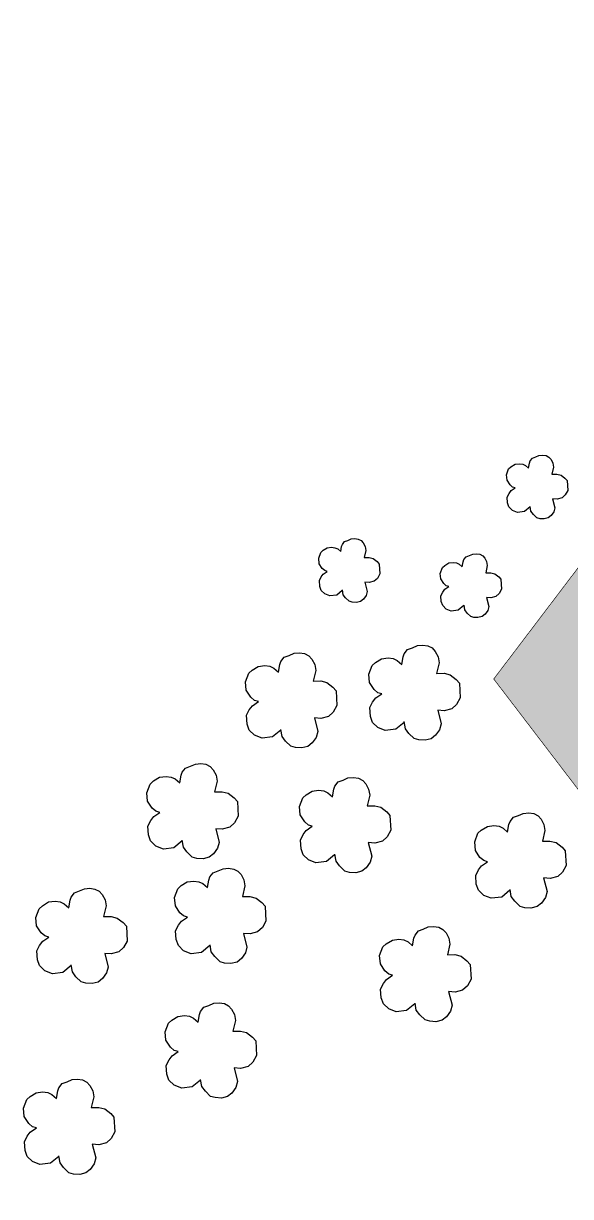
# Model space of a CAD drawing. Header units: inches. Extents: x 729142 to 736360, y 7830028 to 7835131.
# Drawn here: x 729785 to 730202, y 7832488 to 7833383 of the extents above; entities that cross this region are included whole.
import ezdxf

# ---------------------------------------------------------------- set-up
doc = ezdxf.new("R2010")
doc.units = ezdxf.units.IN
doc.header["$MEASUREMENT"] = 0
doc.linetypes.add('CONTINUO', pattern=[0])
for name, color, linetype in [('_HACHURA MATO', 112, 'Continuous'), ('CERCAS', 7, 'CERCA_LINE'), ('MATO', 7, 'Continuous')]:
    doc.layers.add(name, color=color, linetype=linetype)
doc.styles.get("Standard").update_dxf_attribs({"font": 'arial.ttf'})
doc.linetypes.add('CERCA_LINE', pattern='A,0.5,-0.2,["X",Standard,S=0.1,R=0,X=-0.1,Y=-0.05],-0.1', length=0.8)

msp = doc.modelspace()

# ---------------------------------------------------------------- hatches: boundary and pattern name
at = {"layer": '_HACHURA MATO'}
h = msp.add_hatch(color=256, dxfattribs=at)
h.dxf.hatch_style = 1
h.paths.add_polyline_path([(730476.82, 7832859.03), (730491.77, 7832871.45), (730506.2, 7832881.15), (730520.47, 7832889.54), (730534.74, 7832895.46), (730548.27, 7832900.82), (730560.65, 7832905.23), (730572.94, 7832909.88), (730585.23, 7832914.66), (730593.07, 7832917.27), (730210.91, 7832972.53), (730143.14, 7832883.16), (730333.63, 7832633.75), (730336.3, 7832640.93), (730337.53, 7832648.83), (730343.45, 7832656.35), (730349.73, 7832664.04), (730357.86, 7832673.51), (730366.14, 7832684.29), (730374.47, 7832695.67), (730381.45, 7832707.87), (730387.8, 7832720.59), (730392.92, 7832734.45), (730397.93, 7832748.48), (730402.94, 7832762.79), (730409.84, 7832776.08), (730417.98, 7832789.67), (730428.68, 7832803.98), (730440.31, 7832818.11), (730452.38, 7832832.13), (730464.01, 7832845.72)])

# ---------------------------------------------------------------- linework, layer by layer
at = {"layer": 'CERCAS', "color": 44, "linetype": 'CERCA_LINE', "ltscale": 50, "const_width": 0.5}
msp.add_lwpolyline([(730881.04, 7831916.74), (730333.63, 7832633.75), (730143.14, 7832883.16), (730210.91, 7832972.53), (730593.18, 7832917.25), (730923.13, 7833054.48), (731172.16, 7833505.92), (730997.95, 7834047.7), (731042.54, 7834233.86)], dxfattribs=at)
at = {"layer": 'MATO', "color": 94, "linetype": 'CONTINUO'}
for points in [[(730170.85, 7833014.43, 0), (730166.64, 7833010.9, 0), (730161.3, 7833010.28, 0), (730157.49, 7833011.77, 0), (730154.78, 7833014.42, 0), (730153.67, 7833017.46, 0), (730153.36, 7833021.96, 0), (730154.82, 7833024.79, 0), (730156.36, 7833026.89, 0), (730159.44, 7833028.98, 0), (730157.48, 7833029.61, 0), (730155.55, 7833031.2, 0), (730153.28, 7833034.78, 0), (730152.87, 7833039.04, 0), (730154.51, 7833043.48, 0), (730156.23, 7833045.07, 0), (730159.37, 7833046.99, 0), (730162.67, 7833047.43, 0), (730165.3, 7833047.06, 0), (730167.38, 7833046.09, 0), (730169.67, 7833044.05, 0), (730170.35, 7833047.95, 0), (730170.94, 7833049.51, 0), (730172.64, 7833051.67, 0), (730175.18, 7833052.6, 0), (730177.66, 7833053.7, 0), (730180.45, 7833053.95, 0), (730183.09, 7833053.58, 0), (730185.23, 7833052.45, 0), (730186.82, 7833050.73, 0), (730188.22, 7833047.98, 0), (730188.76, 7833044.91, 0), (730187.5, 7833039.46, 0), (730191.32, 7833039.52, 0), (730194.48, 7833038.76, 0), (730197.46, 7833036.4, 0), (730199.11, 7833034.51, 0), (730199.56, 7833027, 0), (730197.72, 7833023.64, 0), (730195.27, 7833021.4, 0), (730191.42, 7833020.37, 0), (730188.04, 7833020.67, 0), (730189.85, 7833013.65, 0), (730189.02, 7833010.66, 0), (730186.99, 7833007.81, 0), (730184.76, 7833006.03, 0), (730181.59, 7833005.25, 0), (730178.45, 7833005.44, 0), (730176.09, 7833006.11, 0), (730173.38, 7833008.77, 0), (730171.54, 7833011.16, 0), (730170.98, 7833014.79, 0)], [(730027.63, 7832950.74, 0), (730023.43, 7832947.2, 0), (730018.08, 7832946.59, 0), (730014.27, 7832948.07, 0), (730011.57, 7832950.72, 0), (730010.45, 7832953.77, 0), (730010.15, 7832958.26, 0), (730011.61, 7832961.1, 0), (730013.14, 7832963.2, 0), (730016.22, 7832965.28, 0), (730014.26, 7832965.91, 0), (730012.33, 7832967.5, 0), (730010.06, 7832971.08, 0), (730009.65, 7832975.35, 0), (730011.29, 7832979.78, 0), (730013.01, 7832981.38, 0), (730016.15, 7832983.29, 0), (730019.45, 7832983.74, 0), (730022.08, 7832983.36, 0), (730024.17, 7832982.4, 0), (730026.45, 7832980.36, 0), (730027.14, 7832984.25, 0), (730027.72, 7832985.81, 0), (730029.42, 7832987.97, 0), (730031.97, 7832988.9, 0), (730034.44, 7832990, 0), (730037.23, 7832990.26, 0), (730039.87, 7832989.88, 0), (730042.01, 7832988.75, 0), (730043.61, 7832987.03, 0), (730045, 7832984.28, 0), (730045.54, 7832981.22, 0), (730044.28, 7832975.76, 0), (730048.1, 7832975.82, 0), (730051.26, 7832975.06, 0), (730054.24, 7832972.7, 0), (730055.89, 7832970.81, 0), (730056.34, 7832963.3, 0), (730054.5, 7832959.94, 0), (730052.05, 7832957.7, 0), (730048.2, 7832956.67, 0), (730044.83, 7832956.97, 0), (730046.63, 7832949.96, 0), (730045.8, 7832946.97, 0), (730043.78, 7832944.11, 0), (730041.54, 7832942.34, 0), (730038.37, 7832941.56, 0), (730035.23, 7832941.75, 0), (730032.87, 7832942.42, 0), (730030.17, 7832945.07, 0), (730028.33, 7832947.47, 0), (730027.76, 7832951.1, 0)], [(730120.35, 7832939.15, 0), (730116.14, 7832935.62, 0), (730110.8, 7832935.01, 0), (730106.99, 7832936.49, 0), (730104.28, 7832939.14, 0), (730103.17, 7832942.18, 0), (730102.87, 7832946.68, 0), (730104.32, 7832949.52, 0), (730105.86, 7832951.61, 0), (730108.94, 7832953.7, 0), (730106.98, 7832954.33, 0), (730105.05, 7832955.92, 0), (730102.78, 7832959.5, 0), (730102.37, 7832963.76, 0), (730104.01, 7832968.2, 0), (730105.73, 7832969.79, 0), (730108.87, 7832971.71, 0), (730112.17, 7832972.15, 0), (730114.8, 7832971.78, 0), (730116.89, 7832970.81, 0), (730119.17, 7832968.77, 0), (730119.86, 7832972.67, 0), (730120.44, 7832974.23, 0), (730122.14, 7832976.39, 0), (730124.69, 7832977.32, 0), (730127.16, 7832978.42, 0), (730129.95, 7832978.68, 0), (730132.59, 7832978.3, 0), (730134.73, 7832977.17, 0), (730136.32, 7832975.45, 0), (730137.72, 7832972.7, 0), (730138.26, 7832969.64, 0), (730137, 7832964.18, 0), (730140.82, 7832964.24, 0), (730143.98, 7832963.48, 0), (730146.96, 7832961.12, 0), (730148.61, 7832959.23, 0), (730149.06, 7832951.72, 0), (730147.22, 7832948.36, 0), (730144.77, 7832946.12, 0), (730140.92, 7832945.09, 0), (730137.55, 7832945.39, 0), (730139.35, 7832938.37, 0), (730138.52, 7832935.39, 0), (730136.49, 7832932.53, 0), (730134.26, 7832930.75, 0), (730131.09, 7832929.97, 0), (730127.95, 7832930.16, 0), (730125.59, 7832930.83, 0), (730122.88, 7832933.49, 0), (730121.05, 7832935.88, 0), (730120.48, 7832939.52, 0)], [(729980.68, 7832844.19, -560.15), (729974.4, 7832838.92, -560.15), (729966.42, 7832838, -560.15), (729960.73, 7832840.21, -560.15), (729956.69, 7832844.17, -560.15), (729955.03, 7832848.71, -560.15), (729954.58, 7832855.42, -560.15), (729956.75, 7832859.66, -560.15), (729959.05, 7832862.79, -560.15), (729963.64, 7832865.91, -560.15), (729960.72, 7832866.84, -560.15), (729957.84, 7832869.22, -560.15), (729954.44, 7832874.56, -560.15), (729953.83, 7832880.92, -560.15), (729956.28, 7832887.55, -560.15), (729958.85, 7832889.92, -560.15), (729963.54, 7832892.79, -560.15), (729968.46, 7832893.45, -560.15), (729972.39, 7832892.89, -560.15), (729975.5, 7832891.45, -560.15), (729978.91, 7832888.4, -560.15), (729979.94, 7832894.22, -560.15), (729980.8, 7832896.54, -560.15), (729983.35, 7832899.77, -560.15), (729987.14, 7832901.16, -560.15), (729990.84, 7832902.8, -560.15), (729995.01, 7832903.18, -560.15), (729998.94, 7832902.62, -560.15), (730002.14, 7832900.93, -560.15), (730004.52, 7832898.36, -560.15), (730006.6, 7832894.26, -560.15), (730007.41, 7832889.69, -560.15), (730005.52, 7832881.55, -560.15), (730011.23, 7832881.64, -560.15), (730015.94, 7832880.5, -560.15), (730020.39, 7832876.98, -560.15), (730022.86, 7832874.16, -560.15), (730023.53, 7832862.95, -560.15), (730020.78, 7832857.93, -560.15), (730017.13, 7832854.59, -560.15), (730011.38, 7832853.05, -560.15), (730006.34, 7832853.5, -560.15), (730009.03, 7832843.03, -560.15), (730007.8, 7832838.57, -560.15), (730004.77, 7832834.31, -560.15), (730001.44, 7832831.65, -560.15), (729996.71, 7832830.49, -560.15), (729992.01, 7832830.77, -560.15), (729988.49, 7832831.77, -560.15), (729984.46, 7832835.73, -560.15), (729981.71, 7832839.31, -560.15), (729980.87, 7832844.73, -560.15)], [(730074.73, 7832850.07, -560.15), (730068.45, 7832844.79, -560.15), (730060.47, 7832843.87, -560.15), (730054.79, 7832846.08, -560.15), (730050.75, 7832850.05, -560.15), (730049.09, 7832854.59, -560.15), (730048.64, 7832861.3, -560.15), (730050.81, 7832865.53, -560.15), (730053.11, 7832868.66, -560.15), (730057.7, 7832871.78, -560.15), (730054.78, 7832872.71, -560.15), (730051.9, 7832875.09, -560.15), (730048.5, 7832880.44, -560.15), (730047.89, 7832886.8, -560.15), (730050.34, 7832893.42, -560.15), (730052.91, 7832895.8, -560.15), (730057.6, 7832898.66, -560.15), (730062.52, 7832899.32, -560.15), (730066.45, 7832898.76, -560.15), (730069.56, 7832897.32, -560.15), (730072.97, 7832894.28, -560.15), (730073.99, 7832900.09, -560.15), (730074.86, 7832902.42, -560.15), (730077.41, 7832905.64, -560.15), (730081.2, 7832907.03, -560.15), (730084.9, 7832908.68, -560.15), (730089.07, 7832909.06, -560.15), (730093, 7832908.5, -560.15), (730096.2, 7832906.81, -560.15), (730098.58, 7832904.24, -560.15), (730100.66, 7832900.13, -560.15), (730101.47, 7832895.56, -560.15), (730099.58, 7832887.42, -560.15), (730105.28, 7832887.51, -560.15), (730110, 7832886.38, -560.15), (730114.45, 7832882.85, -560.15), (730116.92, 7832880.03, -560.15), (730117.59, 7832868.82, -560.15), (730114.84, 7832863.8, -560.15), (730111.19, 7832860.46, -560.15), (730105.44, 7832858.93, -560.15), (730100.4, 7832859.37, -560.15), (730103.09, 7832848.9, -560.15), (730101.86, 7832844.44, -560.15), (730098.83, 7832840.18, -560.15), (730095.5, 7832837.53, -560.15), (730090.77, 7832836.36, -560.15), (730086.07, 7832836.65, -560.15), (730082.55, 7832837.65, -560.15), (730078.52, 7832841.61, -560.15), (730075.77, 7832845.18, -560.15), (730074.93, 7832850.6, -560.15)], [(729905.43, 7832759.6, -560.15), (729899.15, 7832754.33, -560.15), (729891.17, 7832753.4, -560.15), (729885.48, 7832755.61, -560.15), (729881.45, 7832759.58, -560.15), (729879.78, 7832764.12, -560.15), (729879.33, 7832770.83, -560.15), (729881.51, 7832775.06, -560.15), (729883.8, 7832778.2, -560.15), (729888.39, 7832781.31, -560.15), (729885.47, 7832782.24, -560.15), (729882.59, 7832784.62, -560.15), (729879.2, 7832789.97, -560.15), (729878.58, 7832796.33, -560.15), (729881.03, 7832802.96, -560.15), (729883.6, 7832805.33, -560.15), (729888.29, 7832808.19, -560.15), (729893.21, 7832808.85, -560.15), (729897.15, 7832808.29, -560.15), (729900.25, 7832806.85, -560.15), (729903.67, 7832803.81, -560.15), (729904.69, 7832809.63, -560.15), (729905.56, 7832811.95, -560.15), (729908.1, 7832815.17, -560.15), (729911.9, 7832816.56, -560.15), (729915.6, 7832818.21, -560.15), (729919.76, 7832818.59, -560.15), (729923.69, 7832818.03, -560.15), (729926.9, 7832816.34, -560.15), (729929.27, 7832813.77, -560.15), (729931.35, 7832809.66, -560.15), (729932.17, 7832805.09, -560.15), (729930.27, 7832796.95, -560.15), (729935.98, 7832797.04, -560.15), (729940.7, 7832795.91, -560.15), (729945.14, 7832792.38, -560.15), (729947.61, 7832789.56, -560.15), (729948.28, 7832778.35, -560.15), (729945.53, 7832773.34, -560.15), (729941.88, 7832769.99, -560.15), (729936.13, 7832768.46, -560.15), (729931.09, 7832768.9, -560.15), (729933.78, 7832758.43, -560.15), (729932.55, 7832753.97, -560.15), (729929.52, 7832749.71, -560.15), (729926.19, 7832747.06, -560.15), (729921.46, 7832745.89, -560.15), (729916.76, 7832746.18, -560.15), (729913.24, 7832747.18, -560.15), (729909.21, 7832751.14, -560.15), (729906.46, 7832754.72, -560.15), (729905.62, 7832760.14, -560.15)], [(730021.83, 7832749.02, -560.15), (730015.55, 7832743.75, -560.15), (730007.57, 7832742.83, -560.15), (730001.88, 7832745.04, -560.15), (729997.84, 7832749, -560.15), (729996.18, 7832753.55, -560.15), (729995.73, 7832760.25, -560.15), (729997.9, 7832764.49, -560.15), (730000.2, 7832767.62, -560.15), (730004.79, 7832770.74, -560.15), (730001.87, 7832771.67, -560.15), (729998.99, 7832774.05, -560.15), (729995.59, 7832779.39, -560.15), (729994.98, 7832785.76, -560.15), (729997.43, 7832792.38, -560.15), (730000, 7832794.76, -560.15), (730004.69, 7832797.62, -560.15), (730009.61, 7832798.28, -560.15), (730013.54, 7832797.72, -560.15), (730016.65, 7832796.28, -560.15), (730020.06, 7832793.23, -560.15), (730021.09, 7832799.05, -560.15), (730021.96, 7832801.37, -560.15), (730024.5, 7832804.6, -560.15), (730028.29, 7832805.99, -560.15), (730032, 7832807.63, -560.15), (730036.16, 7832808.01, -560.15), (730040.09, 7832807.45, -560.15), (730043.29, 7832805.76, -560.15), (730045.67, 7832803.2, -560.15), (730047.75, 7832799.09, -560.15), (730048.56, 7832794.52, -560.15), (730046.67, 7832786.38, -560.15), (730052.38, 7832786.47, -560.15), (730057.1, 7832785.33, -560.15), (730061.54, 7832781.81, -560.15), (730064.01, 7832778.99, -560.15), (730064.68, 7832767.78, -560.15), (730061.93, 7832762.76, -560.15), (730058.28, 7832759.42, -560.15), (730052.53, 7832757.88, -560.15), (730047.49, 7832758.33, -560.15), (730050.18, 7832747.86, -560.15), (730048.95, 7832743.4, -560.15), (730045.92, 7832739.14, -560.15), (730042.59, 7832736.48, -560.15), (730037.86, 7832735.32, -560.15), (730033.16, 7832735.6, -560.15), (730029.64, 7832736.6, -560.15), (730025.61, 7832740.57, -560.15), (730022.86, 7832744.14, -560.15), (730022.02, 7832749.56, -560.15)], [(730155.5, 7832722.02, -560.15), (730149.22, 7832716.75, -560.15), (730141.24, 7832715.83, -560.15), (730135.56, 7832718.04, -560.15), (730131.52, 7832722, -560.15), (730129.86, 7832726.55, -560.15), (730129.4, 7832733.25, -560.15), (730131.58, 7832737.49, -560.15), (730133.88, 7832740.62, -560.15), (730138.47, 7832743.74, -560.15), (730135.55, 7832744.67, -560.15), (730132.66, 7832747.05, -560.15), (730129.27, 7832752.39, -560.15), (730128.66, 7832758.76, -560.15), (730131.11, 7832765.38, -560.15), (730133.68, 7832767.76, -560.15), (730138.37, 7832770.62, -560.15), (730143.29, 7832771.28, -560.15), (730147.22, 7832770.72, -560.15), (730150.33, 7832769.28, -560.15), (730153.74, 7832766.23, -560.15), (730154.76, 7832772.05, -560.15), (730155.63, 7832774.37, -560.15), (730158.18, 7832777.6, -560.15), (730161.97, 7832778.99, -560.15), (730165.67, 7832780.63, -560.15), (730169.84, 7832781.01, -560.15), (730173.77, 7832780.45, -560.15), (730176.97, 7832778.76, -560.15), (730179.35, 7832776.2, -560.15), (730181.43, 7832772.09, -560.15), (730182.24, 7832767.52, -560.15), (730180.35, 7832759.38, -560.15), (730186.05, 7832759.47, -560.15), (730190.77, 7832758.33, -560.15), (730195.22, 7832754.81, -560.15), (730197.69, 7832751.99, -560.15), (730198.36, 7832740.78, -560.15), (730195.61, 7832735.76, -560.15), (730191.96, 7832732.42, -560.15), (730186.21, 7832730.88, -560.15), (730181.17, 7832731.33, -560.15), (730183.86, 7832720.86, -560.15), (730182.63, 7832716.4, -560.15), (730179.6, 7832712.14, -560.15), (730176.27, 7832709.48, -560.15), (730171.53, 7832708.32, -560.15), (730166.84, 7832708.6, -560.15), (730163.32, 7832709.6, -560.15), (730159.28, 7832713.57, -560.15), (730156.54, 7832717.14, -560.15), (730155.7, 7832722.56, -560.15)], [(729926.59, 7832679.7, -560.15), (729920.31, 7832674.43, -560.15), (729912.33, 7832673.51, -560.15), (729906.64, 7832675.72, -560.15), (729902.61, 7832679.68, -560.15), (729900.94, 7832684.23, -560.15), (729900.49, 7832690.93, -560.15), (729902.67, 7832695.17, -560.15), (729904.96, 7832698.3, -560.15), (729909.56, 7832701.42, -560.15), (729906.63, 7832702.35, -560.15), (729903.75, 7832704.73, -560.15), (729900.36, 7832710.07, -560.15), (729899.75, 7832716.44, -560.15), (729902.19, 7832723.06, -560.15), (729904.77, 7832725.44, -560.15), (729909.45, 7832728.3, -560.15), (729914.37, 7832728.96, -560.15), (729918.31, 7832728.4, -560.15), (729921.42, 7832726.96, -560.15), (729924.83, 7832723.91, -560.15), (729925.85, 7832729.73, -560.15), (729926.72, 7832732.05, -560.15), (729929.27, 7832735.28, -560.15), (729933.06, 7832736.67, -560.15), (729936.76, 7832738.31, -560.15), (729940.92, 7832738.69, -560.15), (729944.86, 7832738.13, -560.15), (729948.06, 7832736.44, -560.15), (729950.43, 7832733.88, -560.15), (729952.51, 7832729.77, -560.15), (729953.33, 7832725.2, -560.15), (729951.44, 7832717.06, -560.15), (729957.14, 7832717.15, -560.15), (729961.86, 7832716.01, -560.15), (729966.31, 7832712.49, -560.15), (729968.78, 7832709.67, -560.15), (729969.44, 7832698.46, -560.15), (729966.69, 7832693.44, -560.15), (729963.04, 7832690.1, -560.15), (729957.3, 7832688.56, -560.15), (729952.26, 7832689.01, -560.15), (729954.95, 7832678.54, -560.15), (729953.72, 7832674.08, -560.15), (729950.69, 7832669.82, -560.15), (729947.36, 7832667.16, -560.15), (729942.62, 7832666, -560.15), (729937.93, 7832666.28, -560.15), (729934.41, 7832667.28, -560.15), (729930.37, 7832671.25, -560.15), (729927.63, 7832674.82, -560.15), (729926.79, 7832680.24, -560.15)], [(729820.77, 7832664.43, -560.15), (729814.49, 7832659.16, -560.15), (729806.52, 7832658.24, -560.15), (729800.83, 7832660.45, -560.15), (729796.79, 7832664.41, -560.15), (729795.13, 7832668.95, -560.15), (729794.68, 7832675.66, -560.15), (729796.85, 7832679.89, -560.15), (729799.15, 7832683.03, -560.15), (729803.74, 7832686.14, -560.15), (729800.82, 7832687.08, -560.15), (729797.94, 7832689.46, -560.15), (729794.54, 7832694.8, -560.15), (729793.93, 7832701.16, -560.15), (729796.38, 7832707.79, -560.15), (729798.95, 7832710.16, -560.15), (729803.64, 7832713.03, -560.15), (729808.56, 7832713.69, -560.15), (729812.49, 7832713.12, -560.15), (729815.6, 7832711.69, -560.15), (729819.01, 7832708.64, -560.15), (729820.03, 7832714.46, -560.15), (729820.9, 7832716.78, -560.15), (729823.45, 7832720.01, -560.15), (729827.24, 7832721.4, -560.15), (729830.94, 7832723.04, -560.15), (729835.11, 7832723.42, -560.15), (729839.04, 7832722.86, -560.15), (729842.24, 7832721.17, -560.15), (729844.62, 7832718.6, -560.15), (729846.7, 7832714.5, -560.15), (729847.51, 7832709.93, -560.15), (729845.62, 7832701.79, -560.15), (729851.33, 7832701.87, -560.15), (729856.04, 7832700.74, -560.15), (729860.49, 7832697.21, -560.15), (729862.96, 7832694.4, -560.15), (729863.63, 7832683.19, -560.15), (729860.88, 7832678.17, -560.15), (729857.23, 7832674.82, -560.15), (729851.48, 7832673.29, -560.15), (729846.44, 7832673.73, -560.15), (729849.13, 7832663.26, -560.15), (729847.9, 7832658.8, -560.15), (729844.87, 7832654.54, -560.15), (729841.54, 7832651.89, -560.15), (729836.81, 7832650.73, -560.15), (729832.11, 7832651.01, -560.15), (729828.59, 7832652.01, -560.15), (729824.56, 7832655.97, -560.15), (729821.81, 7832659.55, -560.15), (729820.97, 7832664.97, -560.15)], [(730082.98, 7832635.34, -560.15), (730076.7, 7832630.07, -560.15), (730068.72, 7832629.15, -560.15), (730063.03, 7832631.36, -560.15), (730059, 7832635.32, -560.15), (730057.33, 7832639.86, -560.15), (730056.88, 7832646.57, -560.15), (730059.05, 7832650.8, -560.15), (730061.35, 7832653.94, -560.15), (730065.94, 7832657.05, -560.15), (730063.02, 7832657.99, -560.15), (730060.14, 7832660.37, -560.15), (730056.74, 7832665.71, -560.15), (730056.13, 7832672.07, -560.15), (730058.58, 7832678.7, -560.15), (730061.15, 7832681.07, -560.15), (730065.84, 7832683.94, -560.15), (730070.76, 7832684.59, -560.15), (730074.69, 7832684.03, -560.15), (730077.8, 7832682.6, -560.15), (730081.21, 7832679.55, -560.15), (730082.24, 7832685.37, -560.15), (730083.11, 7832687.69, -560.15), (730085.65, 7832690.92, -560.15), (730089.45, 7832692.31, -560.15), (730093.15, 7832693.95, -560.15), (730097.31, 7832694.33, -560.15), (730101.24, 7832693.77, -560.15), (730104.44, 7832692.08, -560.15), (730106.82, 7832689.51, -560.15), (730108.9, 7832685.41, -560.15), (730109.71, 7832680.84, -560.15), (730107.82, 7832672.7, -560.15), (730113.53, 7832672.78, -560.15), (730118.25, 7832671.65, -560.15), (730122.69, 7832668.12, -560.15), (730125.16, 7832665.31, -560.15), (730125.83, 7832654.1, -560.15), (730123.08, 7832649.08, -560.15), (730119.43, 7832645.73, -560.15), (730113.68, 7832644.2, -560.15), (730108.64, 7832644.64, -560.15), (730111.33, 7832634.17, -560.15), (730110.1, 7832629.71, -560.15), (730107.07, 7832625.45, -560.15), (730103.74, 7832622.8, -560.15), (730099.01, 7832621.64, -560.15), (730094.31, 7832621.92, -560.15), (730090.79, 7832622.92, -560.15), (730086.76, 7832626.88, -560.15), (730084.01, 7832630.46, -560.15), (730083.17, 7832635.88, -560.15)], [(729919.44, 7832577.08, -560.15), (729913.16, 7832571.8, -560.15), (729905.18, 7832570.88, -560.15), (729899.49, 7832573.09, -560.15), (729895.45, 7832577.05, -560.15), (729893.79, 7832581.6, -560.15), (729893.34, 7832588.31, -560.15), (729895.51, 7832592.54, -560.15), (729897.81, 7832595.67, -560.15), (729902.4, 7832598.79, -560.15), (729899.48, 7832599.72, -560.15), (729896.6, 7832602.1, -560.15), (729893.2, 7832607.45, -560.15), (729892.59, 7832613.81, -560.15), (729895.04, 7832620.43, -560.15), (729897.61, 7832622.81, -560.15), (729902.3, 7832625.67, -560.15), (729907.22, 7832626.33, -560.15), (729911.15, 7832625.77, -560.15), (729914.26, 7832624.33, -560.15), (729917.67, 7832621.29, -560.15), (729918.7, 7832627.1, -560.15), (729919.56, 7832629.43, -560.15), (729922.11, 7832632.65, -560.15), (729925.9, 7832634.04, -560.15), (729929.6, 7832635.69, -560.15), (729933.77, 7832636.07, -560.15), (729937.7, 7832635.5, -560.15), (729940.9, 7832633.81, -560.15), (729943.28, 7832631.25, -560.15), (729945.36, 7832627.14, -560.15), (729946.17, 7832622.57, -560.15), (729944.28, 7832614.43, -560.15), (729949.99, 7832614.52, -560.15), (729954.7, 7832613.39, -560.15), (729959.15, 7832609.86, -560.15), (729961.62, 7832607.04, -560.15), (729962.29, 7832595.83, -560.15), (729959.54, 7832590.81, -560.15), (729955.89, 7832587.47, -560.15), (729950.14, 7832585.94, -560.15), (729945.1, 7832586.38, -560.15), (729947.79, 7832575.91, -560.15), (729946.56, 7832571.45, -560.15), (729943.53, 7832567.19, -560.15), (729940.2, 7832564.54, -560.15), (729935.47, 7832563.37, -560.15), (729930.77, 7832563.66, -560.15), (729927.25, 7832564.66, -560.15), (729923.22, 7832568.62, -560.15), (729920.47, 7832572.19, -560.15), (729919.63, 7832577.61, -560.15)], [(729811.36, 7832518.81, -560.15), (729805.08, 7832513.54, -560.15), (729797.1, 7832512.62, -560.15), (729791.41, 7832514.83, -560.15), (729787.37, 7832518.79, -560.15), (729785.71, 7832523.34, -560.15), (729785.26, 7832530.04, -560.15), (729787.43, 7832534.28, -560.15), (729789.73, 7832537.41, -560.15), (729794.32, 7832540.53, -560.15), (729791.4, 7832541.46, -560.15), (729788.52, 7832543.84, -560.15), (729785.12, 7832549.18, -560.15), (729784.51, 7832555.55, -560.15), (729786.96, 7832562.17, -560.15), (729789.53, 7832564.55, -560.15), (729794.22, 7832567.41, -560.15), (729799.14, 7832568.07, -560.15), (729803.07, 7832567.51, -560.15), (729806.18, 7832566.07, -560.15), (729809.59, 7832563.02, -560.15), (729810.62, 7832568.84, -560.15), (729811.48, 7832571.16, -560.15), (729814.03, 7832574.39, -560.15), (729817.82, 7832575.78, -560.15), (729821.52, 7832577.42, -560.15), (729825.69, 7832577.8, -560.15), (729829.62, 7832577.24, -560.15), (729832.82, 7832575.55, -560.15), (729835.2, 7832572.99, -560.15), (729837.28, 7832568.88, -560.15), (729838.09, 7832564.31, -560.15), (729836.2, 7832556.17, -560.15), (729841.91, 7832556.26, -560.15), (729846.62, 7832555.12, -560.15), (729851.07, 7832551.6, -560.15), (729853.54, 7832548.78, -560.15), (729854.21, 7832537.57, -560.15), (729851.46, 7832532.55, -560.15), (729847.81, 7832529.21, -560.15), (729842.06, 7832527.67, -560.15), (729837.02, 7832528.12, -560.15), (729839.71, 7832517.65, -560.15), (729838.48, 7832513.19, -560.15), (729835.45, 7832508.93, -560.15), (729832.12, 7832506.27, -560.15), (729827.39, 7832505.11, -560.15), (729822.69, 7832505.39, -560.15), (729819.17, 7832506.39, -560.15), (729815.14, 7832510.36, -560.15), (729812.39, 7832513.93, -560.15), (729811.55, 7832519.35, -560.15)]]:
    msp.add_polyline3d(points, dxfattribs=at)

doc.saveas('drawing.dxf')
